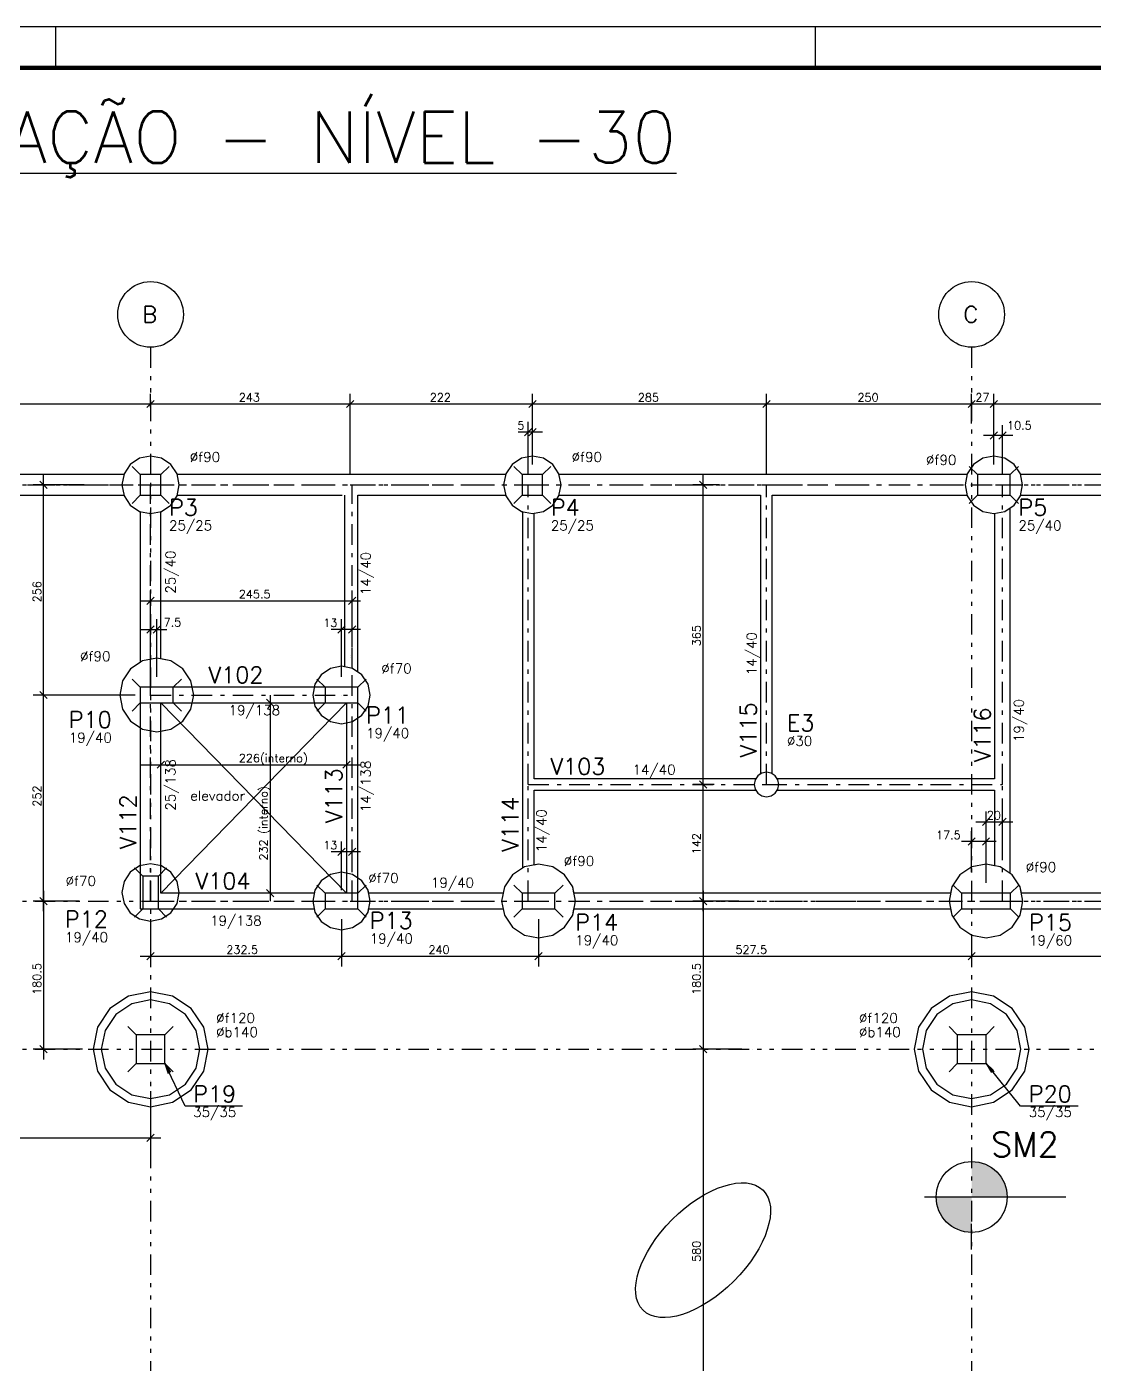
# Model space of a CAD drawing. Extents: x 369 to 487, y -15 to 69.
# Drawn here: x 394.27 to 420.27, y 36.47 to 69.06 of the extents above; entities that cross this region are included whole.
import ezdxf

# ---------------------------------------------------------------- set-up
doc = ezdxf.new("R2010")
doc.units = 0
doc.header["$MEASUREMENT"] = 0
doc.linetypes.add('ESTILO_TQS_0003', pattern=[0.91, 0.5, -0.2, 0.01, -0.2])
doc.linetypes.add('ESTILO_TQS_0004', pattern=[1.12, 0.5, -0.2, 0.01, -0.2, 0.01, -0.2])
doc.layers.get('0').update_dxf_attribs({"linetype": 'CONTINUOUS'})
for name, color, linetype in [('1', 1, 'CONTINUOUS'), ('2', 2, 'CONTINUOUS'), ('3', 3, 'CONTINUOUS'), ('4', 4, 'CONTINUOUS'), ('6', 6, 'CONTINUOUS'), ('7', 7, 'CONTINUOUS'), ('ARQ-FOLHA', 7, 'CONTINUOUS')]:
    doc.layers.add(name, color=color, linetype=linetype)
doc.styles.get("Standard").update_dxf_attribs({"font": 'ROMANS.SHX'})

# ---------------------------------------------------------------- blocks, each defined once
blk = doc.blocks.new('fla0')
at = {"layer": 'ARQ-FOLHA'}
for p, q in [((5101.19, 1431.998), (4982.29, 1431.998)), ((5008.69, 1430.998), (5008.69, 1431.998)), ((5027.19, 1430.998), (5027.19, 1431.998))]:
    blk.add_line(p, q, dxfattribs=at)
at = {"layer": 'ARQ-FOLHA', "const_width": 0.1}
blk.add_lwpolyline([(5100.19, 1430.998), (4984.79, 1430.998), (4984.79, 1348.898), (5100.19, 1348.898), (5100.19, 1430.998)], dxfattribs=at)

msp = doc.modelspace()

# ---------------------------------------------------------------- hatches: boundary and pattern name
at = {"linetype": 'Continuous'}
h = msp.add_hatch(color=8, dxfattribs=at)
h.dxf.hatch_style = 1
h.paths.add_polyline_path([(416.4233, 40.5483, 0.4142136), (417.2876, 39.684), (417.2876, 40.5483)])
h.paths.add_polyline_path([(418.1519, 40.5483, 0.4142136), (417.2876, 41.4126), (417.2876, 40.5483)])

# ---------------------------------------------------------------- linework, layer by layer
at = {"color": 8, "linetype": 'Continuous'}
for p, q in [((416.1419, 40.5483), (419.579, 40.5483)), ((417.2876, 39.266), (417.2876, 39.8932))]:
    msp.add_line(p, q, dxfattribs=at)
msp.add_circle((417.2876, 40.5483), 0.8643, dxfattribs=at)
at = {"layer": '1', "linetype": 'Continuous'}
for p, q in [((397.2876, 59.7952), (397.2876, 60.1193)), ((397.2876, 59.7952), (397.2876, 60.1193)), ((402.1476, 58.1483), (402.1476, 60.1193)), ((402.1476, 58.1483), (402.1476, 60.1193)), ((406.5876, 58.3983), (406.5876, 60.1193)), ((406.5876, 58.3983), (406.5876, 60.1193)), ((412.2876, 58.1483), (412.2876, 60.1193)), ((412.2876, 59.316), (412.2876, 60.1193)), ((417.2876, 59.6456), (417.2876, 60.1193)), ((417.2876, 59.3904), (417.2876, 60.1193)), ((417.8276, 58.3983), (417.8276, 60.1193)), ((417.8276, 58.3983), (417.8276, 60.1193)), ((387.0376, 59.8693), (397.5376, 59.8693)), ((397.0376, 59.8693), (402.3976, 59.8693)), ((397.1992, 59.7809), (397.376, 59.9577)), ((397.1992, 59.7809), (397.376, 59.9577)), ((401.8976, 59.8693), (406.8376, 59.8693)), ((402.0592, 59.7809), (402.236, 59.9577)), ((402.0592, 59.7809), (402.236, 59.9577)), ((406.3376, 59.8693), (412.5376, 59.8693)), ((406.4992, 59.7809), (406.676, 59.9577)), ((406.4992, 59.7809), (406.676, 59.9577)), ((412.0376, 59.8693), (417.5376, 59.8693)), ((412.1992, 59.7809), (412.376, 59.9577)), ((412.1992, 59.7809), (412.376, 59.9577)), ((417.0376, 59.8693), (418.0776, 59.8693)), ((417.1992, 59.7809), (417.376, 59.9577)), ((417.1992, 59.7809), (417.376, 59.9577)), ((417.5776, 59.8693), (424.9976, 59.8693)), ((417.7392, 59.7809), (417.916, 59.9577)), ((417.7392, 59.7809), (417.916, 59.9577)), ((406.4876, 58.1483), (406.4876, 59.4342)), ((406.5876, 58.3983), (406.5876, 59.4342)), ((417.8276, 58.9926), (417.8276, 59.3538)), ((418.0376, 58.1483), (418.0376, 59.3538)), ((406.8376, 59.1842), (406.2376, 59.1842)), ((406.576, 59.2725), (406.3992, 59.0958)), ((406.676, 59.2725), (406.4992, 59.0958)), ((418.2876, 59.1038), (417.5776, 59.1038)), ((417.916, 59.1922), (417.7392, 59.0154)), ((418.126, 59.1922), (417.9492, 59.0154)), ((397.0376, 58.1483), (396.8376, 58.3483)), ((397.5376, 58.1483), (397.7376, 58.3483)), ((406.3376, 58.1483), (406.1376, 58.3483)), ((406.8376, 58.1483), (407.0376, 58.3483)), ((417.4276, 58.1483), (417.2276, 58.3483)), ((418.2276, 58.1483), (418.4276, 58.3483)), ((394.6804, 47.5083), (394.6804, 58.1483)), ((410.7459, 50.3483), (410.7459, 58.1483)), ((395.6719, 57.8983), (394.4304, 57.8983)), ((394.7688, 57.8099), (394.592, 57.9867)), ((411.1345, 57.8983), (410.4959, 57.8983)), ((410.8343, 57.8099), (410.6576, 57.9867)), ((397.0376, 57.6483), (396.8376, 57.4483)), ((397.5376, 57.6483), (397.7376, 57.4483)), ((406.3376, 57.6483), (406.1376, 57.4483)), ((406.8376, 57.6483), (407.0376, 57.4483)), ((417.4276, 57.6483), (417.2276, 57.4483)), ((418.2276, 57.6483), (418.4276, 57.4483)), ((397.0376, 55.0759), (402.3976, 55.0759)), ((397.1992, 54.9875), (397.376, 55.1643)), ((397.2876, 54.1156), (397.2876, 55.3259)), ((402.1092, 54.9875), (402.286, 55.1643)), ((402.1976, 54.0012), (402.1976, 55.3259)), ((397.1992, 54.289), (397.376, 54.4658)), ((397.2876, 53.0283), (397.2876, 54.6274)), ((397.3492, 54.289), (397.526, 54.4658)), ((397.4376, 53.2183), (397.4376, 54.6274)), ((402.026, 54.4658), (401.8492, 54.289)), ((401.9376, 53.2183), (401.9376, 54.6274)), ((402.286, 54.4658), (402.1092, 54.289)), ((402.1976, 53.953), (402.1976, 54.6274)), ((397.0376, 54.3774), (397.6876, 54.3774)), ((402.3976, 54.3774), (401.6876, 54.3774)), ((397.0376, 52.9683), (396.8376, 53.1683)), ((397.8376, 52.9683), (398.0376, 53.1683)), ((401.5376, 52.9683), (401.3376, 53.1683)), ((402.3376, 52.9683), (402.5376, 53.1683)), ((394.7688, 52.6899), (394.592, 52.8667)), ((396.9135, 52.7783), (394.4304, 52.7783)), ((397.0376, 52.5883), (396.8376, 52.3883)), ((397.5376, 47.9483), (402.0576, 52.5883)), ((397.5376, 52.5883), (402.0576, 47.9483)), ((397.8376, 52.5883), (398.0376, 52.3883)), ((400.2861, 52.4999), (400.1093, 52.6767)), ((400.1977, 52.7783), (400.1977, 47.7583)), ((401.5376, 52.5883), (401.3376, 52.3883)), ((402.3376, 52.5883), (402.5376, 52.3883)), ((397.4494, 50.992), (397.6261, 51.1688)), ((401.9692, 50.992), (402.146, 51.1688)), ((397.0376, 51.0804), (402.3976, 51.0804)), ((410.7459, 47.5083), (410.7459, 50.8483)), ((411.0122, 50.5983), (410.4959, 50.5983)), ((411.0122, 50.5983), (410.4959, 50.5983)), ((410.8343, 50.5099), (410.6576, 50.6867)), ((410.8343, 50.5099), (410.6576, 50.6867)), ((417.6376, 48.1983), (417.6376, 49.9377)), ((418.0376, 49.082), (418.0376, 49.9377)), ((417.3876, 49.6877), (418.2876, 49.6877)), ((417.5492, 49.5993), (417.726, 49.7761)), ((417.9492, 49.5993), (418.126, 49.7761)), ((401.9376, 48.0248), (401.9376, 49.2103)), ((402.1976, 48.5359), (402.1976, 49.2103)), ((417.8876, 49.2071), (417.0376, 49.2071)), ((417.376, 49.2955), (417.1992, 49.1187)), ((417.2876, 48.4607), (417.2876, 49.4571)), ((417.726, 49.2955), (417.5492, 49.1187)), ((417.6376, 48.1983), (417.6376, 49.4571)), ((402.3976, 48.9603), (401.6876, 48.9603)), ((402.026, 49.0487), (401.8492, 48.8719)), ((402.286, 49.0487), (402.1092, 48.8719)), ((397.0976, 48.3683), (396.8976, 48.5683)), ((397.4776, 48.3683), (397.6776, 48.5683)), ((394.6804, 48.0083), (394.6804, 43.8983)), ((400.3553, 47.9483), (399.9477, 47.9483)), ((400.2861, 47.8599), (400.1093, 48.0367)), ((400.1093, 48.0367), (400.2861, 47.8599)), ((401.5376, 47.9483), (401.3376, 48.1483)), ((402.3376, 47.9483), (402.5376, 48.1483)), ((406.3376, 47.9483), (406.1376, 48.1483)), ((407.1376, 47.9483), (407.3376, 48.1483)), ((410.7459, 48.0083), (410.7459, 43.8983)), ((417.0376, 47.9483), (416.8376, 48.1483)), ((418.2376, 47.9483), (418.4376, 48.1483)), ((394.838, 47.7583), (394.4304, 47.7583)), ((395.548, 47.7583), (394.4304, 47.7583)), ((394.7688, 47.6699), (394.592, 47.8467)), ((394.592, 47.8467), (394.7688, 47.6699)), ((410.9035, 47.7583), (410.4959, 47.7583)), ((411.6135, 47.7583), (410.4959, 47.7583)), ((410.8343, 47.6699), (410.6576, 47.8467)), ((410.6576, 47.8467), (410.8343, 47.6699)), ((397.0976, 47.5683), (396.8976, 47.3683)), ((397.2876, 47.3183), (397.2876, 46.164)), ((397.4776, 47.5683), (397.6776, 47.3683)), ((401.5376, 47.5683), (401.3376, 47.3683)), ((401.9376, 47.3183), (401.9376, 46.164)), ((401.9376, 47.3183), (401.9376, 46.164)), ((402.3376, 47.5683), (402.5376, 47.3683)), ((406.3376, 47.5683), (406.1376, 47.3683)), ((406.7376, 47.3183), (406.7376, 46.164)), ((406.7376, 47.3183), (406.7376, 46.164)), ((407.1376, 47.5683), (407.3376, 47.3683)), ((417.0376, 47.5683), (416.8376, 47.3683)), ((418.2376, 47.5683), (418.4376, 47.3683)), ((417.2876, 46.8157), (417.2876, 46.164)), ((397.0376, 46.414), (402.1876, 46.414)), ((397.1992, 46.3256), (397.376, 46.5024)), ((401.6876, 46.414), (406.9876, 46.414)), ((401.8492, 46.3256), (402.026, 46.5024)), ((401.8492, 46.3256), (402.026, 46.5024)), ((406.4876, 46.414), (417.5376, 46.414)), ((406.6492, 46.3256), (406.826, 46.5024)), ((406.6492, 46.3256), (406.826, 46.5024)), ((417.0376, 46.414), (425.2067, 46.414)), ((417.1992, 46.3256), (417.376, 46.5024)), ((417.1992, 46.3256), (417.376, 46.5024)), ((417.2876, 46.2911), (417.2876, 46.164)), ((396.9376, 44.4983), (396.7376, 44.6983)), ((397.6376, 44.4983), (397.8376, 44.6983)), ((416.9376, 44.4983), (416.7376, 44.6983)), ((417.6376, 44.4983), (417.8376, 44.6983)), ((410.7459, 44.3983), (410.7459, 32.2983)), ((395.6268, 44.1483), (394.4304, 44.1483)), ((394.592, 44.2367), (394.7688, 44.0599)), ((411.6924, 44.1483), (410.4959, 44.1483)), ((411.6924, 44.1483), (410.4959, 44.1483)), ((410.6576, 44.2367), (410.8343, 44.0599)), ((410.6576, 44.2367), (410.8343, 44.0599)), ((396.9376, 43.7983), (396.7376, 43.5983)), ((397.6376, 43.7983), (397.8376, 43.5983)), ((416.9376, 43.7983), (416.7376, 43.5983)), ((417.6376, 43.7983), (417.8376, 43.5983)), ((397.2876, 43.1267), (397.2876, 41.7384)), ((397.1992, 41.9), (397.376, 42.0768)), ((389.4376, 41.9884), (397.5376, 41.9884))]:
    msp.add_line(p, q, dxfattribs=at)
at = {"layer": '2', "linetype": 'ESTILO_TQS_0003'}
for p, q in [((387.2876, 57.8983), (397.2876, 57.8983)), ((397.2876, 57.8983), (402.1476, 57.8983)), ((397.2876, 53.4383), (397.2876, 57.8983)), ((402.1476, 57.8983), (406.4876, 57.8983)), ((402.1976, 53.4383), (402.1976, 57.8983)), ((406.4876, 57.8983), (412.2876, 57.8983)), ((406.4876, 50.5983), (406.4876, 57.8983)), ((412.2876, 57.8983), (418.0376, 57.8983)), ((412.2876, 50.5983), (412.2876, 57.8983)), ((418.0376, 57.8983), (425.1276, 57.8983)), ((418.0376, 50.5983), (418.0376, 57.8983)), ((397.2876, 47.7583), (397.2876, 53.4383)), ((402.1976, 47.7583), (402.1976, 53.4383)), ((397.2876, 52.7783), (402.1476, 52.7783)), ((406.4876, 50.5983), (412.2876, 50.5983)), ((406.4876, 47.7583), (406.4876, 50.5983)), ((412.2876, 50.5983), (418.0376, 50.5983)), ((418.0376, 47.7583), (418.0376, 50.5983)), ((397.2876, 47.7583), (402.1476, 47.7583)), ((402.1476, 47.7583), (406.4876, 47.7583)), ((406.4876, 47.7583), (418.0376, 47.7583)), ((418.0376, 47.7583), (425.1276, 47.7583))]:
    msp.add_line(p, q, dxfattribs=at)
at = {"layer": '2', "linetype": 'Continuous'}
for p, q in [((397.2876, 57.8983), (397.2876, 57.8983)), ((397.2876, 57.8983), (397.2876, 57.8983)), ((406.5876, 57.8983), (406.5876, 57.8983)), ((406.5876, 57.8983), (406.5876, 57.8983)), ((417.8276, 57.8983), (417.8276, 57.8983)), ((417.8276, 57.8983), (417.8276, 57.8983)), ((397.4376, 52.7783), (397.4376, 52.7783)), ((397.4376, 52.7783), (397.4376, 52.7783)), ((401.9376, 52.7783), (401.9376, 52.7783)), ((401.9376, 52.7783), (401.9376, 52.7783)), ((412.2876, 50.5983), (412.2876, 50.5983)), ((397.2876, 47.9683), (397.2876, 47.9683)), ((397.2876, 47.9683), (397.2876, 47.9683)), ((401.9376, 47.7583), (401.9376, 47.7583)), ((401.9376, 47.7583), (401.9376, 47.7583)), ((406.7376, 47.7583), (406.7376, 47.7583)), ((406.7376, 47.7583), (406.7376, 47.7583)), ((417.6376, 47.7583), (417.6376, 47.7583)), ((417.6376, 47.7583), (417.6376, 47.7583)), ((397.2876, 44.1483), (397.2876, 44.1483)), ((397.2876, 44.1483), (397.2876, 44.1483)), ((417.2876, 44.1483), (417.2876, 44.1483)), ((417.2876, 44.1483), (417.2876, 44.1483))]:
    msp.add_line(p, q, dxfattribs=at)
at = {"layer": '2', "color": 8, "linetype": 'Continuous'}
msp.add_line((417.2876, 40.5483), (417.2876, 40.5483), dxfattribs=at)
at = {"layer": '3', "linetype": 'Continuous'}
for p, q in [((397.2876, 59.5452), (397.2876, 59.5452)), ((397.2876, 59.5452), (397.2876, 59.5452)), ((417.2876, 59.3956), (417.2876, 59.3956)), ((412.2876, 59.066), (412.2876, 59.066)), ((417.2876, 59.1404), (417.2876, 59.1404)), ((417.8276, 58.7426), (417.8276, 58.7426)), ((406.5876, 58.1483), (406.5876, 58.1483)), ((406.5876, 58.1483), (406.5876, 58.1483)), ((406.5876, 58.1483), (406.5876, 58.1483)), ((417.8276, 58.1483), (417.8276, 58.1483)), ((417.8276, 58.1483), (417.8276, 58.1483)), ((402.1476, 57.8983), (402.1476, 57.8983)), ((402.1476, 57.8983), (402.1476, 57.8983)), ((406.4876, 57.8983), (406.4876, 57.8983)), ((411.3845, 57.8983), (411.3845, 57.8983)), ((412.2876, 57.8983), (412.2876, 57.8983)), ((418.0376, 57.8983), (418.0376, 57.8983)), ((397.2876, 53.8656), (397.2876, 53.8656)), ((402.1476, 53.7512), (402.1476, 53.7512)), ((402.1476, 53.703), (402.1476, 53.703)), ((397.4376, 52.9683), (397.4376, 52.9683)), ((401.9376, 52.9683), (401.9376, 52.9683)), ((397.2876, 52.7783), (397.2876, 52.7783)), ((411.2622, 50.5983), (411.2622, 50.5983)), ((411.2622, 50.5983), (411.2622, 50.5983)), ((418.0376, 48.832), (418.0376, 48.832)), ((402.1476, 48.3341), (402.1476, 48.3341)), ((402.1476, 48.2859), (402.1476, 48.2859)), ((417.2876, 48.2107), (417.2876, 48.2107)), ((417.6376, 47.9483), (417.6376, 47.9483)), ((417.6376, 47.9483), (417.6376, 47.9483)), ((395.088, 47.7583), (395.088, 47.7583)), ((395.798, 47.7583), (395.798, 47.7583)), ((400.6053, 47.7583), (400.6053, 47.7583)), ((411.1535, 47.7583), (411.1535, 47.7583)), ((411.8635, 47.7583), (411.8635, 47.7583)), ((397.2876, 47.5683), (397.2876, 47.5683)), ((401.9376, 47.5683), (401.9376, 47.5683)), ((401.9376, 47.5683), (401.9376, 47.5683)), ((406.7376, 47.5683), (406.7376, 47.5683)), ((406.7376, 47.5683), (406.7376, 47.5683)), ((417.2876, 47.0657), (417.2876, 47.0657)), ((417.2876, 46.5411), (417.2876, 46.5411)), ((411.9424, 44.1483), (411.9424, 44.1483)), ((411.9424, 44.1483), (411.9424, 44.1483)), ((397.2876, 43.3767), (397.2876, 43.3767))]:
    msp.add_line(p, q, dxfattribs=at)
for points in [[(396.6373, 58.1483), (387.9379, 58.1483)], [(402.1476, 58.1483), (397.9379, 58.1483)], [(405.9373, 58.1483), (402.1476, 58.1483)], [(412.2876, 58.1483), (407.2379, 58.1483)], [(417.1773, 58.1483), (412.2876, 58.1483)], [(424.0973, 58.1483), (418.4779, 58.1483)], [(387.9379, 57.6483), (396.6373, 57.6483)], [(397.9379, 57.6483), (401.9576, 57.6483)], [(402.0076, 57.6483), (402.0076, 53.4644)], [(402.3376, 57.6483), (405.9373, 57.6483)], [(402.3376, 53.3367), (402.3376, 57.6483)], [(407.2379, 57.6483), (412.1476, 57.6483)], [(412.1476, 57.6483), (412.1476, 50.8586)], [(412.4276, 57.6483), (417.1773, 57.6483)], [(412.4276, 50.8586), (412.4276, 57.6483)], [(418.4779, 57.6483), (424.0973, 57.6483)], [(397.0376, 57.248), (397.0376, 53.5726)], [(397.5376, 53.6584), (397.5376, 57.248)], [(406.3476, 57.246), (406.3476, 50.5983)], [(406.6276, 50.7383), (406.6276, 57.2062)], [(417.8476, 57.2023), (417.8476, 50.7383)], [(418.2276, 50.5983), (418.2276, 57.3399)], [(401.5376, 52.9683), (397.8376, 52.9683)], [(402.3376, 52.5883), (402.3376, 52.8799)], [(397.0376, 52.6439), (397.0376, 52.5883)], [(397.0376, 52.5883), (397.0376, 47.5683), (401.2754, 47.5683)], [(401.2754, 47.9483), (397.5376, 47.9483), (397.5376, 52.5883)], [(397.8376, 52.5883), (401.5376, 52.5883)], [(402.0576, 52.5883), (402.0576, 47.9483)], [(402.3376, 47.9483), (402.3376, 52.5883)], [(406.3476, 50.5983), (406.3476, 48.5593)], [(412.0273, 50.7383), (406.6276, 50.7383)], [(417.8476, 50.7383), (412.5479, 50.7383)], [(418.2276, 48.4257), (418.2276, 50.5983)], [(406.6276, 50.4583), (412.0273, 50.4583)], [(406.6276, 48.6364), (406.6276, 50.4583)], [(412.5479, 50.4583), (417.8476, 50.4583)], [(417.8476, 50.4583), (417.8476, 48.6165)], [(405.8754, 47.9483), (402.5998, 47.9483)], [(416.7754, 47.9483), (407.5998, 47.9483)], [(424.0945, 47.9483), (418.4998, 47.9483)], [(402.5998, 47.5683), (405.8754, 47.5683)], [(407.5998, 47.5683), (416.7754, 47.5683)], [(418.4998, 47.5683), (424.0945, 47.5683)], [(399.5264, 42.7584), (398.1264, 42.7584), (397.6376, 43.7983), (397.7726, 43.5879), (397.6376, 43.7983), (397.7135, 43.5601)], [(419.8793, 42.7584), (418.4793, 42.7584), (417.6376, 43.7983), (417.8189, 43.6262), (417.6376, 43.7983), (417.7682, 43.5851)]]:
    msp.add_lwpolyline(points, dxfattribs=at)
at = {"layer": '4', "linetype": 'ESTILO_TQS_0004'}
for p, q in [((397.2876, 61.2508), (397.2876, 12.0055)), ((417.2876, 61.2508), (417.2876, 12.0055)), ((373.6662, 57.8983), (460.6848, 57.8983)), ((373.6662, 47.7583), (460.6848, 47.7583)), ((373.6662, 44.1483), (460.6848, 44.1483))]:
    msp.add_line(p, q, dxfattribs=at)
at = {"layer": '4', "linetype": 'Continuous'}
for points in [[(397.9876, 57.8983), (397.9343, 58.1662), (397.7826, 58.3933), (397.5555, 58.545), (397.2876, 58.5983), (397.0197, 58.545), (396.7926, 58.3933), (396.6409, 58.1662), (396.5876, 57.8983), (396.6409, 57.6304), (396.7926, 57.4033), (397.0197, 57.2516), (397.2876, 57.1983), (397.5555, 57.2516), (397.7826, 57.4033), (397.9343, 57.6304), (397.9876, 57.8983)], [(396.7926, 58.3933), (396.6409, 58.1662)], [(397.0197, 58.545), (396.7926, 58.3933)], [(397.2876, 58.5983), (397.0197, 58.545)], [(397.5555, 58.545), (397.2876, 58.5983)], [(397.7826, 58.3933), (397.5555, 58.545)], [(397.9343, 58.1662), (397.7826, 58.3933)], [(407.2876, 57.8983), (407.2343, 58.1662), (407.0826, 58.3933), (406.8555, 58.545), (406.5876, 58.5983), (406.3197, 58.545), (406.0926, 58.3933), (405.9409, 58.1662), (405.8876, 57.8983), (405.9409, 57.6304), (406.0926, 57.4033), (406.3197, 57.2516), (406.5876, 57.1983), (406.8555, 57.2516), (407.0826, 57.4033), (407.2343, 57.6304), (407.2876, 57.8983)], [(406.0926, 58.3933), (405.9409, 58.1662)], [(406.3197, 58.545), (406.0926, 58.3933)], [(406.5876, 58.5983), (406.3197, 58.545)], [(406.8555, 58.545), (406.5876, 58.5983)], [(407.0826, 58.3933), (406.8555, 58.545)], [(407.2343, 58.1662), (407.0826, 58.3933)], [(418.5276, 57.8983), (418.4743, 58.1662), (418.3226, 58.3933), (418.0955, 58.545), (417.8276, 58.5983), (417.5597, 58.545), (417.3326, 58.3933), (417.1809, 58.1662), (417.1276, 57.8983), (417.1809, 57.6304), (417.3326, 57.4033), (417.5597, 57.2516), (417.8276, 57.1983), (418.0955, 57.2516), (418.3226, 57.4033), (418.4743, 57.6304), (418.5276, 57.8983)], [(417.3326, 58.3933), (417.1809, 58.1662)], [(417.5597, 58.545), (417.3326, 58.3933)], [(417.8276, 58.5983), (417.5597, 58.545)], [(418.0955, 58.545), (417.8276, 58.5983)], [(418.3226, 58.3933), (418.0955, 58.545)], [(418.4743, 58.1662), (418.3226, 58.3933)], [(396.6409, 58.1662), (396.6373, 58.1483)], [(397.9379, 58.1483), (397.9343, 58.1662)], [(405.9409, 58.1662), (405.9373, 58.1483)], [(407.2379, 58.1483), (407.2343, 58.1662)], [(417.1809, 58.1662), (417.1773, 58.1483)], [(418.4779, 58.1483), (418.4743, 58.1662)], [(396.6373, 57.6483), (396.6409, 57.6304)], [(396.6409, 57.6304), (396.7926, 57.4033)], [(396.7926, 57.4033), (397.0197, 57.2516)], [(397.5555, 57.2516), (397.7826, 57.4033)], [(397.7826, 57.4033), (397.9343, 57.6304)], [(397.9343, 57.6304), (397.9379, 57.6483)], [(405.9373, 57.6483), (405.9409, 57.6304)], [(405.9409, 57.6304), (406.0926, 57.4033)], [(406.0926, 57.4033), (406.3197, 57.2516)], [(406.8555, 57.2516), (407.0826, 57.4033)], [(407.0826, 57.4033), (407.2343, 57.6304)], [(407.2343, 57.6304), (407.2379, 57.6483)], [(417.1773, 57.6483), (417.1809, 57.6304)], [(417.1809, 57.6304), (417.3326, 57.4033)], [(417.3326, 57.4033), (417.5597, 57.2516)], [(418.2276, 57.3399), (418.3226, 57.4033)], [(418.3226, 57.4033), (418.4743, 57.6304)], [(418.4743, 57.6304), (418.4779, 57.6483)], [(397.0197, 57.2516), (397.0376, 57.248)], [(397.5376, 57.248), (397.5555, 57.2516)], [(406.3197, 57.2516), (406.3476, 57.246)], [(406.6276, 57.2062), (406.8555, 57.2516)], [(417.5597, 57.2516), (417.8276, 57.1983)], [(417.8276, 57.1983), (417.8476, 57.2023)], [(398.3376, 52.7783), (398.2691, 53.1227), (398.074, 53.4147), (397.782, 53.6098), (397.4376, 53.6783), (397.0932, 53.6098), (396.8012, 53.4147), (396.6061, 53.1227), (396.5376, 52.7783), (396.6061, 52.4339), (396.8012, 52.1419), (397.0932, 51.9468), (397.4376, 51.8783), (397.782, 51.9468), (398.074, 52.1419), (398.2691, 52.4339), (398.3376, 52.7783)], [(397.0376, 53.5726), (396.8012, 53.4147)], [(397.782, 53.6098), (397.5376, 53.6584)], [(398.074, 53.4147), (397.782, 53.6098)], [(402.6376, 52.7783), (402.5843, 53.0462), (402.4326, 53.2733), (402.2055, 53.425), (401.9376, 53.4783), (401.6697, 53.425), (401.4426, 53.2733), (401.2909, 53.0462), (401.2376, 52.7783), (401.2909, 52.5104), (401.4426, 52.2833), (401.6697, 52.1316), (401.9376, 52.0783), (402.2055, 52.1316), (402.4326, 52.2833), (402.5843, 52.5104), (402.6376, 52.7783)], [(401.9376, 53.4783), (401.6697, 53.425)], [(401.9576, 53.4743), (401.9376, 53.4783)], [(396.6061, 53.1227), (396.5376, 52.7783)], [(396.8012, 53.4147), (396.6061, 53.1227)], [(398.2691, 53.1227), (398.074, 53.4147)], [(398.2998, 52.9683), (398.2691, 53.1227)], [(401.4426, 53.2733), (401.2909, 53.0462)], [(401.6697, 53.425), (401.4426, 53.2733)], [(402.4326, 53.2733), (402.3376, 53.3367)], [(402.5843, 53.0462), (402.4326, 53.2733)], [(401.2909, 53.0462), (401.2754, 52.9683)], [(402.6376, 52.7783), (402.5843, 53.0462)], [(396.5376, 52.7783), (396.6061, 52.4339)], [(398.2691, 52.4339), (398.2998, 52.5883)], [(401.2754, 52.5883), (401.2909, 52.5104)], [(401.2909, 52.5104), (401.4426, 52.2833)], [(402.4326, 52.2833), (402.5843, 52.5104)], [(402.5843, 52.5104), (402.6376, 52.7783)], [(396.6061, 52.4339), (396.8012, 52.1419)], [(396.8012, 52.1419), (397.0376, 51.9839)], [(397.782, 51.9468), (398.074, 52.1419)], [(398.074, 52.1419), (398.2691, 52.4339)], [(401.4426, 52.2833), (401.6697, 52.1316)], [(402.3376, 52.2199), (402.4326, 52.2833)], [(397.5376, 51.8982), (397.782, 51.9468)], [(401.6697, 52.1316), (401.9376, 52.0783)], [(401.9376, 52.0783), (401.9576, 52.0823)], [(412.5876, 50.5983), (412.5648, 50.7131), (412.4997, 50.8104), (412.4024, 50.8755), (412.2876, 50.8983), (412.1728, 50.8755), (412.0755, 50.8104), (412.0104, 50.7131), (411.9876, 50.5983), (412.0104, 50.4835), (412.0755, 50.3862), (412.1728, 50.3211), (412.2876, 50.2983), (412.4024, 50.3211), (412.4997, 50.3862), (412.5648, 50.4835), (412.5876, 50.5983)], [(412.1476, 50.8586), (412.0755, 50.8104)], [(412.4997, 50.8104), (412.4276, 50.8586)], [(412.0755, 50.8104), (412.0273, 50.7383)], [(412.5479, 50.7383), (412.4997, 50.8104)], [(412.0273, 50.4583), (412.0755, 50.3862)], [(412.0755, 50.3862), (412.1728, 50.3211)], [(412.1728, 50.3211), (412.2876, 50.2983)], [(412.2876, 50.2983), (412.4024, 50.3211)], [(412.4024, 50.3211), (412.4997, 50.3862)], [(412.4997, 50.3862), (412.5479, 50.4583)], [(397.9876, 47.9683), (397.9343, 48.2362), (397.7826, 48.4633), (397.5555, 48.615), (397.2876, 48.6683), (397.0197, 48.615), (396.7926, 48.4633), (396.6409, 48.2362), (396.5876, 47.9683), (396.6409, 47.7004), (396.7926, 47.4733), (397.0197, 47.3216), (397.2876, 47.2683), (397.5555, 47.3216), (397.7826, 47.4733), (397.9343, 47.7004), (397.9876, 47.9683)], [(397.0197, 48.615), (396.7926, 48.4633)], [(397.0376, 48.6186), (397.0197, 48.615)], [(397.5555, 48.615), (397.5376, 48.6186)], [(397.7826, 48.4633), (397.5555, 48.615)], [(407.6376, 47.7583), (407.5691, 48.1027), (407.374, 48.3947), (407.082, 48.5898), (406.7376, 48.6583), (406.3932, 48.5898), (406.1012, 48.3947), (405.9061, 48.1027), (405.8376, 47.7583), (405.9061, 47.4139), (406.1012, 47.1219), (406.3932, 46.9268), (406.7376, 46.8583), (407.082, 46.9268), (407.374, 47.1219), (407.5691, 47.4139), (407.6376, 47.7583)], [(406.3476, 48.5593), (406.1012, 48.3947)], [(406.7376, 48.6583), (406.6276, 48.6364)], [(407.082, 48.5898), (406.7376, 48.6583)], [(407.374, 48.3947), (407.082, 48.5898)], [(418.5376, 47.7583), (418.4691, 48.1027), (418.274, 48.3947), (417.982, 48.5898), (417.6376, 48.6583), (417.2932, 48.5898), (417.0012, 48.3947), (416.8061, 48.1027), (416.7376, 47.7583), (416.8061, 47.4139), (417.0012, 47.1219), (417.2932, 46.9268), (417.6376, 46.8583), (417.982, 46.9268), (418.274, 47.1219), (418.4691, 47.4139), (418.5376, 47.7583)], [(417.2932, 48.5898), (417.0012, 48.3947)], [(417.6376, 48.6583), (417.2932, 48.5898)], [(417.8476, 48.6165), (417.6376, 48.6583)], [(396.6409, 48.2362), (396.5876, 47.9683)], [(396.7926, 48.4633), (396.6409, 48.2362)], [(397.9343, 48.2362), (397.7826, 48.4633)], [(397.9876, 47.9683), (397.9343, 48.2362)], [(402.6376, 47.7583), (402.5843, 48.0262), (402.4326, 48.2533), (402.2055, 48.405), (401.9376, 48.4583), (401.6697, 48.405), (401.4426, 48.2533), (401.2909, 48.0262), (401.2376, 47.7583), (401.2909, 47.4904), (401.4426, 47.2633), (401.6697, 47.1116), (401.9376, 47.0583), (402.2055, 47.1116), (402.4326, 47.2633), (402.5843, 47.4904), (402.6376, 47.7583)], [(401.4426, 48.2533), (401.2909, 48.0262)], [(401.6697, 48.405), (401.4426, 48.2533)], [(401.9376, 48.4583), (401.6697, 48.405)], [(401.9576, 48.4543), (401.9376, 48.4583)], [(402.4326, 48.2533), (402.3376, 48.3167)], [(402.5843, 48.0262), (402.4326, 48.2533)], [(406.1012, 48.3947), (405.9061, 48.1027)], [(407.5691, 48.1027), (407.374, 48.3947)], [(417.0012, 48.3947), (416.8061, 48.1027)], [(418.274, 48.3947), (418.2276, 48.4257)], [(418.4691, 48.1027), (418.274, 48.3947)], [(396.5876, 47.9683), (396.6409, 47.7004)], [(397.9836, 47.9483), (397.9876, 47.9683)], [(401.2909, 48.0262), (401.2754, 47.9483)], [(402.5998, 47.9483), (402.5843, 48.0262)], [(405.9061, 48.1027), (405.8754, 47.9483)], [(407.5998, 47.9483), (407.5691, 48.1027)], [(416.8061, 48.1027), (416.7754, 47.9483)], [(418.4998, 47.9483), (418.4691, 48.1027)], [(396.6409, 47.7004), (396.7926, 47.4733)], [(396.7926, 47.4733), (397.0197, 47.3216)], [(397.0197, 47.3216), (397.2876, 47.2683)], [(397.2876, 47.2683), (397.5555, 47.3216)], [(397.5555, 47.3216), (397.7826, 47.4733)], [(397.7826, 47.4733), (397.846, 47.5683)], [(401.2754, 47.5683), (401.2909, 47.4904)], [(401.2909, 47.4904), (401.4426, 47.2633)], [(401.4426, 47.2633), (401.6697, 47.1116)], [(402.2055, 47.1116), (402.4326, 47.2633)], [(402.4326, 47.2633), (402.5843, 47.4904)], [(402.5843, 47.4904), (402.5998, 47.5683)], [(405.8754, 47.5683), (405.9061, 47.4139)], [(405.9061, 47.4139), (406.1012, 47.1219)], [(407.374, 47.1219), (407.5691, 47.4139)], [(407.5691, 47.4139), (407.5998, 47.5683)], [(416.7754, 47.5683), (416.8061, 47.4139)], [(416.8061, 47.4139), (417.0012, 47.1219)], [(418.274, 47.1219), (418.4691, 47.4139)], [(418.4691, 47.4139), (418.4998, 47.5683)], [(401.6697, 47.1116), (401.9376, 47.0583)], [(401.9376, 47.0583), (402.2055, 47.1116)], [(406.1012, 47.1219), (406.3932, 46.9268)], [(406.3932, 46.9268), (406.7376, 46.8583)], [(406.7376, 46.8583), (407.082, 46.9268)], [(407.082, 46.9268), (407.374, 47.1219)], [(417.0012, 47.1219), (417.2932, 46.9268)], [(417.2932, 46.9268), (417.6376, 46.8583)], [(417.6376, 46.8583), (417.982, 46.9268)], [(417.982, 46.9268), (418.274, 47.1219)], [(398.4876, 44.1483), (398.3962, 44.6075), (398.1361, 44.9968), (397.7468, 45.2569), (397.2876, 45.3483), (396.8284, 45.2569), (396.4391, 44.9968), (396.1789, 44.6075), (396.0876, 44.1483), (396.1789, 43.6891), (396.4391, 43.2998), (396.8284, 43.0396), (397.2876, 42.9483), (397.7468, 43.0396), (398.1361, 43.2998), (398.3962, 43.6891), (398.4876, 44.1483)], [(396.7518, 45.4417), (396.2976, 45.1382)], [(397.2876, 45.5483), (396.7518, 45.4417)], [(397.8233, 45.4417), (397.2876, 45.5483)], [(398.2775, 45.1382), (397.8233, 45.4417)], [(418.4876, 44.1483), (418.3962, 44.6075), (418.1361, 44.9968), (417.7468, 45.2569), (417.2876, 45.3483), (416.8284, 45.2569), (416.4391, 44.9968), (416.1789, 44.6075), (416.0876, 44.1483), (416.1789, 43.6891), (416.4391, 43.2998), (416.8284, 43.0396), (417.2876, 42.9483), (417.7468, 43.0396), (418.1361, 43.2998), (418.3962, 43.6891), (418.4876, 44.1483)], [(416.7518, 45.4417), (416.2976, 45.1382)], [(417.2876, 45.5483), (416.7518, 45.4417)], [(417.8233, 45.4417), (417.2876, 45.5483)], [(418.2775, 45.1382), (417.8233, 45.4417)], [(396.2976, 45.1382), (395.9942, 44.684)], [(398.581, 44.684), (398.2775, 45.1382)], [(416.2976, 45.1382), (415.9942, 44.684)], [(418.581, 44.684), (418.2775, 45.1382)], [(395.9942, 44.684), (395.8876, 44.1483)], [(398.6876, 44.1483), (398.581, 44.684)], [(415.9942, 44.684), (415.8876, 44.1483)], [(418.6876, 44.1483), (418.581, 44.684)], [(395.8876, 44.1483), (395.9942, 43.6125)], [(398.581, 43.6125), (398.6876, 44.1483)], [(415.8876, 44.1483), (415.9942, 43.6125)], [(418.581, 43.6125), (418.6876, 44.1483)], [(395.9942, 43.6125), (396.2976, 43.1583)], [(398.2775, 43.1583), (398.581, 43.6125)], [(415.9942, 43.6125), (416.2976, 43.1583)], [(418.2775, 43.1583), (418.581, 43.6125)], [(396.2976, 43.1583), (396.7518, 42.8549)], [(397.8233, 42.8549), (398.2775, 43.1583)], [(416.2976, 43.1583), (416.7518, 42.8549)], [(417.8233, 42.8549), (418.2775, 43.1583)], [(396.7518, 42.8549), (397.2876, 42.7483)], [(397.2876, 42.7483), (397.8233, 42.8549)], [(416.7518, 42.8549), (417.2876, 42.7483)], [(417.2876, 42.7483), (417.8233, 42.8549)]]:
    msp.add_lwpolyline(points, dxfattribs=at)
for centre in [(397.2876, 62.0508), (417.2876, 62.0508)]:
    msp.add_circle(centre, 0.8, dxfattribs=at)
at = {"layer": '4', "color": 10, "linetype": 'Continuous'}
msp.add_ellipse((410.7459, 39.2508), major_axis=(-1.4611, -1.4611), ratio=0.5135144, dxfattribs=at)
at = {"layer": '6', "linetype": 'Continuous'}
for points in [[(397.0376, 57.6483), (397.5376, 57.6483), (397.5376, 58.1483), (397.0376, 58.1483), (397.0376, 57.6483)], [(406.3376, 57.6483), (406.8376, 57.6483), (406.8376, 58.1483), (406.3376, 58.1483), (406.3376, 57.6483)], [(418.2276, 57.6483), (418.2276, 58.1483), (417.4276, 58.1483), (417.4276, 57.6483), (418.2276, 57.6483)], [(397.8376, 52.5883), (397.8376, 52.9683), (397.0376, 52.9683), (397.0376, 52.5883), (397.8376, 52.5883)], [(402.3376, 52.5883), (402.3376, 52.9683), (401.5376, 52.9683), (401.5376, 52.5883), (402.3376, 52.5883)], [(397.0976, 47.5683), (397.4776, 47.5683), (397.4776, 48.3683), (397.0976, 48.3683), (397.0976, 47.5683)], [(402.3376, 47.5683), (402.3376, 47.9483), (401.5376, 47.9483), (401.5376, 47.5683), (402.3376, 47.5683)], [(407.1376, 47.5683), (407.1376, 47.9483), (406.3376, 47.9483), (406.3376, 47.5683), (407.1376, 47.5683)], [(418.2376, 47.5683), (418.2376, 47.9483), (417.0376, 47.9483), (417.0376, 47.5683), (418.2376, 47.5683)], [(396.9376, 43.7983), (397.6376, 43.7983), (397.6376, 44.4983), (396.9376, 44.4983), (396.9376, 43.7983)], [(416.9376, 43.7983), (417.6376, 43.7983), (417.6376, 44.4983), (416.9376, 44.4983), (416.9376, 43.7983)]]:
    msp.add_lwpolyline(points, dxfattribs=at)

# ---------------------------------------------------------------- block references
msp.add_blockref('fla0', (-4613.7068, -1362.9378))

# ---------------------------------------------------------------- texts
at = {"layer": '3', "linetype": 'Continuous'}
for s, p in [('243', (399.4376, 59.9293)), ('222', (404.0876, 59.9293)), ('285', (409.1576, 59.9293)), ('250', (414.5076, 59.9293)), ('27', (417.3776, 59.9293)), ('5', (406.2209, 59.2442)), ('10.5', (418.1498, 59.2468)), ('245.5', (399.4376, 55.1359)), ('7.5', (397.6052, 54.4497)), ('13', (401.493, 54.4374)), ('226(interno)', (399.4376, 51.1404)), ('20', (417.6576, 49.7477)), ('13', (401.493, 49.0203)), ('17.5', (416.4209, 49.2671)), ('232.5', (399.1326, 46.474)), ('240', (404.0576, 46.474)), ('527.5', (411.5326, 46.474))]:
    msp.add_text(s, height=0.2, dxfattribs=at).set_placement(p)
for s, p in [('256', (394.6204, 55.0369)), ('365', (410.6859, 53.9683)), ('252', (394.6204, 50.0581)), ('232 (interno)', (400.1377, 48.7437)), ('142', (410.6859, 48.8983)), ('180.5', (394.6204, 45.4733)), ('180.5', (410.6859, 45.4733)), ('580', (410.6859, 38.9683))]:
    msp.add_text(s, height=0.2, rotation=90, dxfattribs=at).set_placement(p)
at = {"layer": '4', "linetype": 'Continuous'}
for s, p in [('B', (397.0876, 61.8508)), ('C', (417.0876, 61.8508))]:
    msp.add_text(s, height=0.4, dxfattribs=at).set_placement(p)
at = {"layer": '4', "linetype": 'Continuous', "insert": (379.9703, 66.9973), "char_height": 1.255223, "attachment_point": 1}
msp.add_mtext_dynamic_manual_height_columns('{\\LFORMA DA FUNDAÇÃO - NÍVEL -30}', width=46.84105, gutter_width=6.2761, heights=[0], dxfattribs=at)
at = {"layer": '6', "linetype": 'Continuous'}
for s, p in [('P3', (397.7376, 57.1483)), ('P4', (407.0376, 57.1483)), ('P5', (418.4276, 57.1483)), ('V102', (398.6998, 53.0683)), ('P11', (402.5376, 52.0883)), ('P10', (395.2958, 51.978)), ('E3', (412.7876, 51.8983)), ('V103', (407.0276, 50.8383)), ('V104', (398.3836, 48.0483)), ('P12', (395.2022, 47.1169)), ('P13', (402.6272, 47.0844)), ('P14', (407.6313, 47.0428)), ('P15', (418.6859, 47.0387)), ('P19', (398.3264, 42.8584)), ('P20', (418.6793, 42.8584))]:
    msp.add_text(s, height=0.4, dxfattribs=at).set_placement(p)
for s, p in [('V115', (412.0476, 51.2586)), ('V116', (417.7476, 51.1383)), ('V113', (401.9512, 49.6549)), ('V112', (396.9376, 49.0186)), ('V114', (406.2476, 48.9593))]:
    msp.add_text(s, height=0.4, rotation=90, dxfattribs=at).set_placement(p)
at = {"layer": '6', "color": 8, "linetype": 'Continuous'}
msp.add_text('SM2', height=0.6, dxfattribs=at).set_placement((417.7626, 41.5277))
at = {"layer": '7', "linetype": 'Continuous'}
for s, p in [('%%cf90', (398.2421, 58.4576)), ('%%cf90', (407.5421, 58.4576)), ('%%Cf90', (416.1759, 58.3872)), ('25/25', (397.7376, 56.7883)), ('25/25', (407.0376, 56.7883)), ('25/40', (418.4276, 56.7883)), ('%%cf90', (395.5698, 53.6025)), ('%%cf70', (402.9066, 53.3035)), ('19/138', (399.1876, 52.2883)), ('19/40', (395.2958, 51.618)), ('19/40', (402.5376, 51.7283)), ('%%c30', (412.7876, 51.5383)), ('14/40', (409.0276, 50.8383)), ('elevador', (398.253, 50.2052)), ('%%cf90', (407.3531, 48.6148)), ('%%cf90', (418.6058, 48.4656)), ('%%cf70', (395.2161, 48.1286)), ('%%cf70', (402.5888, 48.1982)), ('19/40', (404.1169, 48.0854)), ('19/138', (398.7385, 47.1603)), ('19/40', (395.2022, 46.7569)), ('19/40', (402.6272, 46.7244)), ('19/40', (407.6313, 46.6828)), ('19/60', (418.6859, 46.6787)), ('%%Cf120', (398.884, 44.7886)), ('%%Cf120', (414.5419, 44.7886)), ('%%Cb140', (398.884, 44.4458)), ('%%Cb140', (414.5419, 44.4458)), ('35/35', (398.3264, 42.4984)), ('35/35', (418.6793, 42.4984))]:
    msp.add_text(s, height=0.24, dxfattribs=at).set_placement(p)
for s, p in [('25/40', (397.8926, 55.2476)), ('14/40', (402.6483, 55.213)), ('14/40', (412.0476, 53.2586)), ('19/40', (418.5573, 51.632)), ('25/138', (397.8926, 49.961)), ('14/138', (402.6483, 49.9264)), ('14/40', (406.9276, 48.9474))]:
    msp.add_text(s, height=0.24, rotation=90, dxfattribs=at).set_placement(p)

doc.saveas('drawing.dxf')
